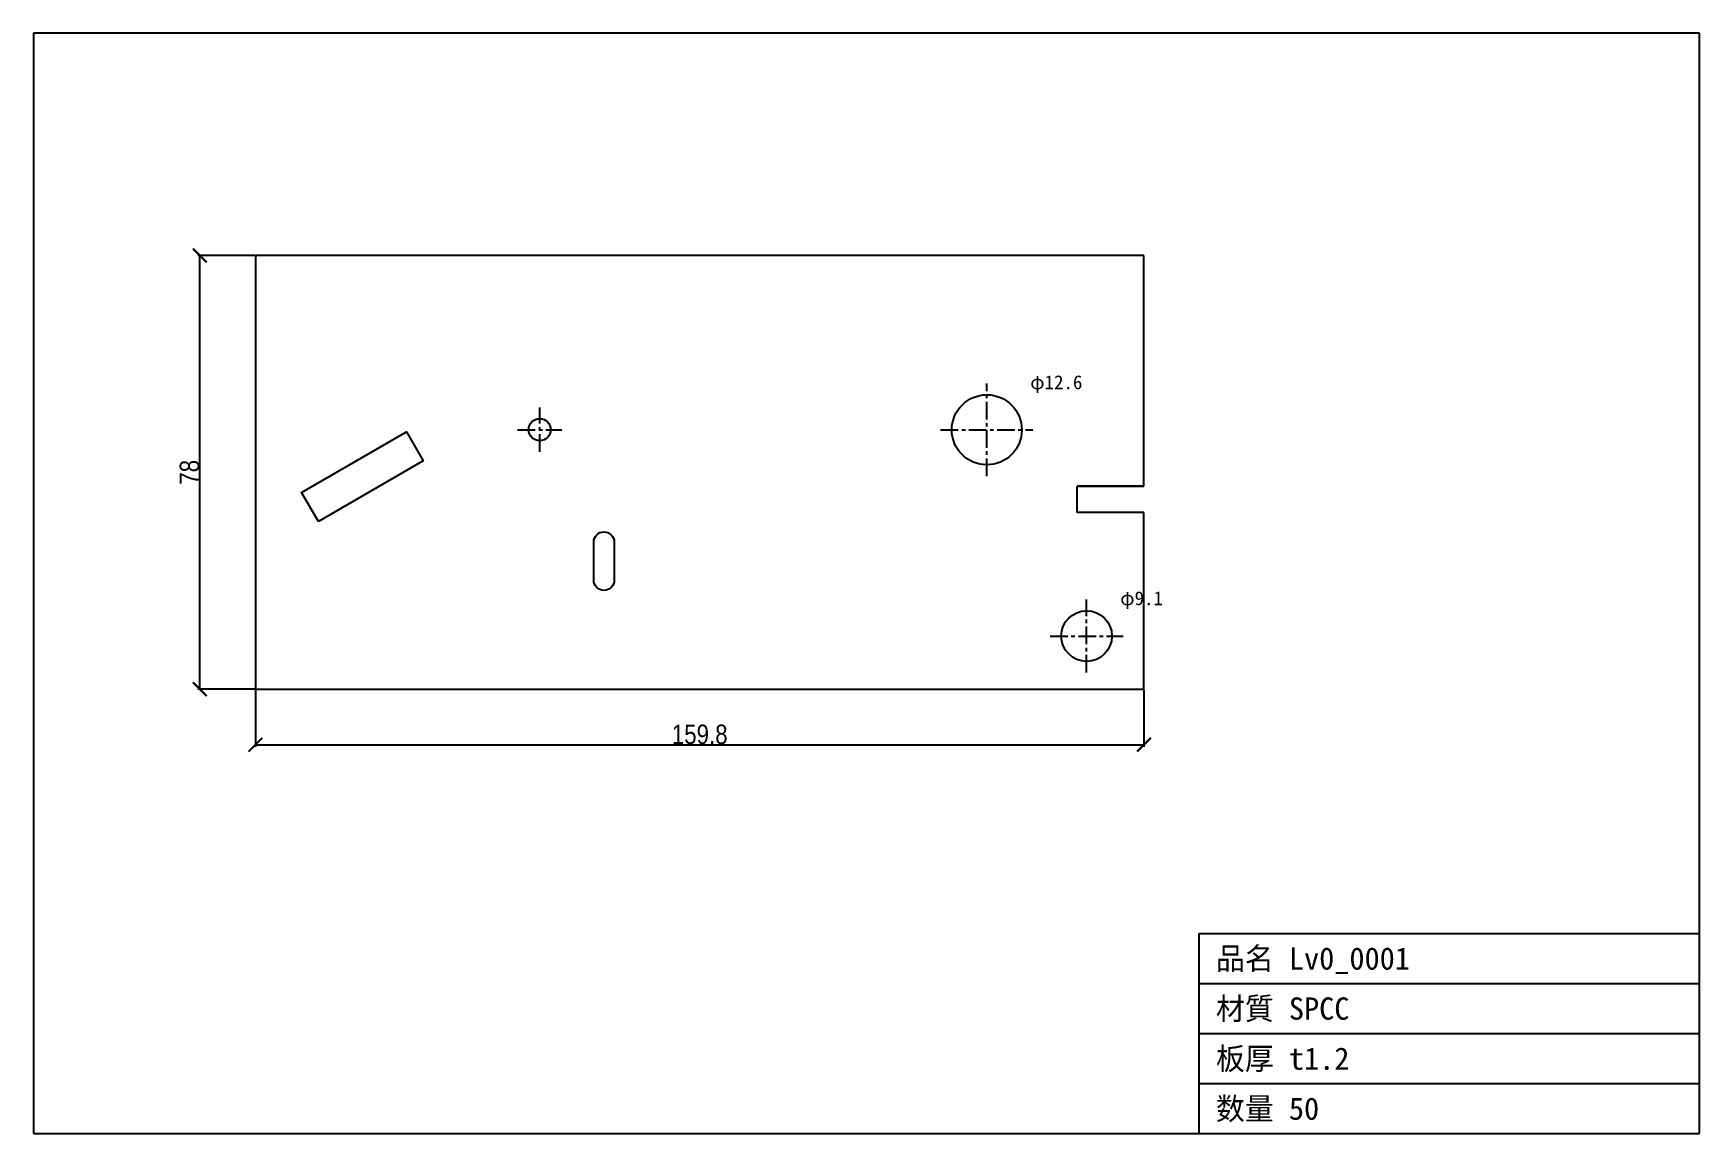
# Model space of a CAD drawing. Header units: millimetres. Extents: x -40 to 260, y -80 to 118.
import ezdxf

# ---------------------------------------------------------------- set-up
doc = ezdxf.new("R2010")
doc.units = ezdxf.units.MM
doc.linetypes.add('CENTER', pattern=[5.08, 3.175, -0.635, 0.635, -0.635])
for name, color, linetype in [('10', 7, 'Continuous'), ('16', 7, 'Continuous'), ('17', 7, 'Continuous'), ('2', 7, 'Continuous'), ('3', 7, 'Continuous')]:
    doc.layers.add(name, color=color, linetype=linetype)
doc.styles.add('OpenSansCondensed-Light', font='OpenSansCondensed-Light.ttf')
doc.dimstyles.new('EZDXF', dxfattribs={"dimtxt": 0.25, "dimasz": 0.175, "dimexe": 0.375, "dimexo": 0.125, "dimgap": 0.1, "dimtad": 1, "dimlfac": 100, "dimzin": 12, "dimdsep": 46, "dimtxsty": 'OpenSansCondensed-Light', "dimblk": 'ARCHTICK', "dimcen": 2.5, "dimazin": 3, "dimtfac": 0.5, "dimtmove": 2, "dimatfit": 3})

# ---------------------------------------------------------------- blocks, each defined once
blk = doc.blocks.new('HOLE_D12_61')
blk.add_circle((0, 0), 6.3)
blk = doc.blocks.new('_ARCHTICK')
at = {"color": 0, "linetype": 'BYBLOCK', "const_width": 0.15}
blk.add_lwpolyline([(-0.5, -0.5), (0.5, 0.5)], dxfattribs=at)

msp = doc.modelspace()

# ---------------------------------------------------------------- linework, layer by layer
at = {"layer": '10', "color": 1, "linetype": 'CENTER'}
for p, q in [((131.54, 38.33), (131.54, 54.94)), ((51.14, 42.68), (51.14, 50.64)), ((47.16, 46.66), (55.12, 46.66)), ((123.24, 46.64), (139.85, 46.64)), ((149.49, 2.98), (149.49, 16.09)), ((142.93, 9.54), (156.04, 9.54))]:
    msp.add_line(p, q, dxfattribs=at)
at = {"layer": '16', "color": 7, "linetype": 'CONTINUOUS'}
for p, q in [((159.81, 77.99), (0, 77.99)), ((0, 77.99), (0, 0)), ((159.81, 36.51), (159.81, 77.99)), ((147.8, 31.76), (147.8, 36.51)), ((147.8, 36.51), (159.81, 36.51)), ((159.81, 36.51), (147.8, 36.51)), ((154.22, 31.76), (147.8, 31.76)), ((159.81, 31.76), (154.22, 31.76)), ((159.81, 0), (159.81, 31.76)), ((0, 0), (159.81, 0))]:
    msp.add_line(p, q, dxfattribs=at)
msp.add_lwpolyline([(11.32, 30.17), (8.31, 35.37), (27.15, 46.25), (30.15, 41.04)], close=True, dxfattribs=at)
msp.add_lwpolyline([(60.84, 19.59), (60.84, 26.44, -1), (64.53, 26.44), (64.53, 19.59, -1)], format="xyb", close=True, dxfattribs=at)
for centre, radius in [((51.14, 46.66), 1.98), ((149.49, 9.54), 4.55)]:
    msp.add_circle(centre, radius, dxfattribs=at)
at = {"layer": '3', "color": 7, "linetype": 'CONTINUOUS'}
for p, q in [((259.76, 117.95), (-39.95, 117.95)), ((-39.95, 117.95), (-39.95, -79.95)), ((259.76, -79.95), (259.76, 117.95)), ((169.76, -79.95), (169.76, -43.95)), ((169.76, -43.95), (259.76, -43.95)), ((169.76, -52.95), (259.76, -52.95)), ((169.76, -61.95), (259.76, -61.95)), ((169.76, -70.95), (259.76, -70.95)), ((-39.95, -79.95), (259.76, -79.95))]:
    msp.add_line(p, q, dxfattribs=at)

# ---------------------------------------------------------------- block references
at = {"layer": '16', "color": 7, "linetype": 'CONTINUOUS'}
msp.add_blockref('HOLE_D12_61', (131.54, 46.64), dxfattribs=at)

# ---------------------------------------------------------------- texts
at = {"layer": '2', "color": 2}
for s, height, p in [('φ12.6', 2.5, (139.35, 53.94)), ('φ9.1', 2.5, (155.54, 15.09)), ('品名 Lv0_0001', 4, (172.76, -50.45)), ('材質 SPCC', 4, (172.76, -59.45)), ('板厚 t1.2', 4, (172.76, -68.45)), ('数量 50', 4, (172.76, -77.45))]:
    msp.add_text(s, height=height, dxfattribs=at).set_placement(p)

# ---------------------------------------------------------------- dimensions: what is measured, and where the dimension line sits
at = {"layer": '17', "color": 8}
msp.add_linear_dim(base=(-10, 0), p1=(0, 0), p2=(0, 77.99), angle=90, dimstyle='EZDXF', override={"dimtxt": 3.5, "dimasz": 2.5, "dimdec": 1, "dimlfac": 1}, dxfattribs=at).render()
msp.add_linear_dim(base=(0, -10), p1=(0, 0), p2=(159.81, 0), dimstyle='EZDXF', override={"dimtxt": 3.5, "dimasz": 2.5, "dimdec": 1, "dimlfac": 1}, dxfattribs=at).render()

doc.saveas('drawing.dxf')
